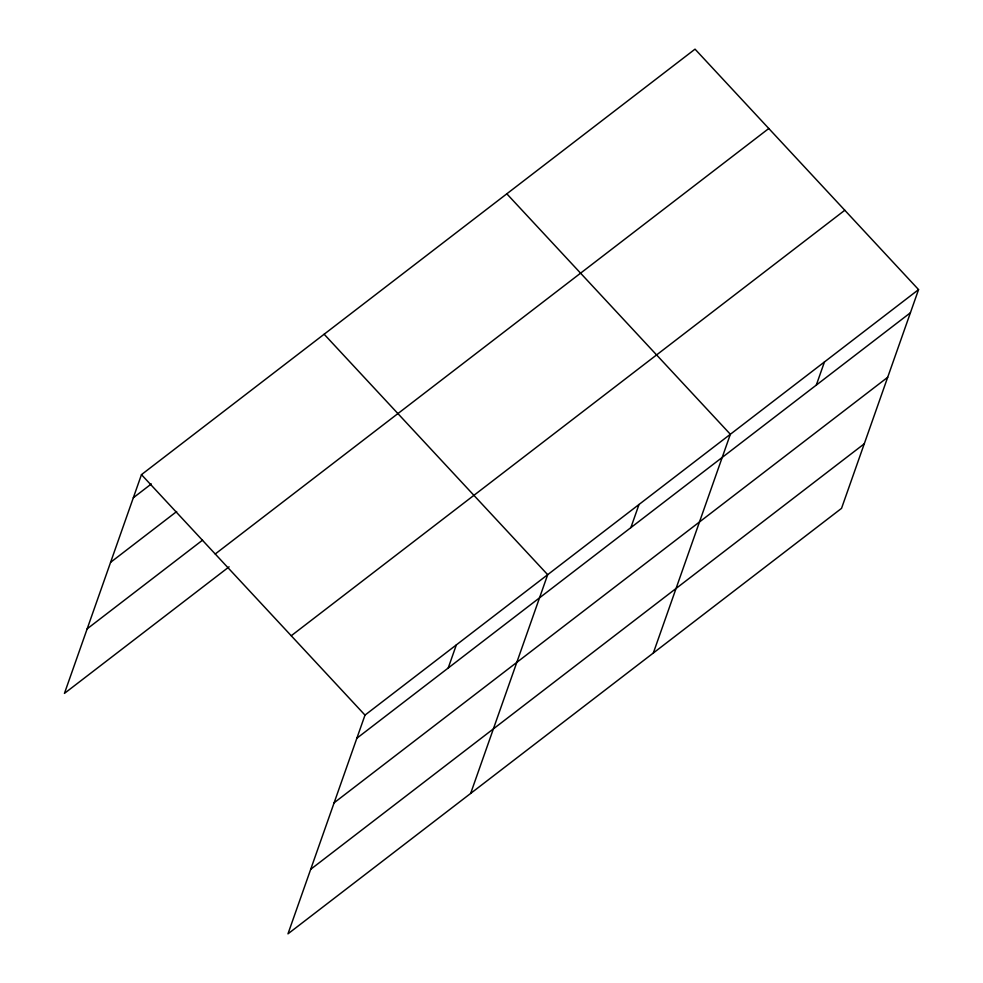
<?xml version="1.0" encoding="UTF-8"?>
<svg xmlns="http://www.w3.org/2000/svg" width="983" height="983" viewBox="0 0 983 983"><rect width="100%" height="100%" fill="white"/><g stroke="black" fill="none" stroke-linecap="round" stroke-linejoin="round"><path stroke-width="1.47" d="M918.564 289.604L365 715.108L287.97 933.85L841.534 508.358L918.564 289.604L695.03 49.15L141.466 474.642L64.436 693.396L229.088 566.835M448.199 668.035L456.345 644.897M470.648 793.441L547.678 574.686L324.144 334.232M630.865 527.625L639.011 504.488M653.326 653.019L730.357 434.277L506.823 193.823M816.308 385.078L824.454 361.941M133.319 497.779L151.345 483.931M110.588 562.337L176.682 511.529M87.168 628.837L202.547 540.159M215.24 553.994L768.792 128.503M291.238 635.755L844.802 210.251M356.854 738.245L910.418 312.754M334.122 802.792L887.686 377.3M310.702 869.304L864.266 443.8M141.466 474.642L365 715.108"/></g></svg>
